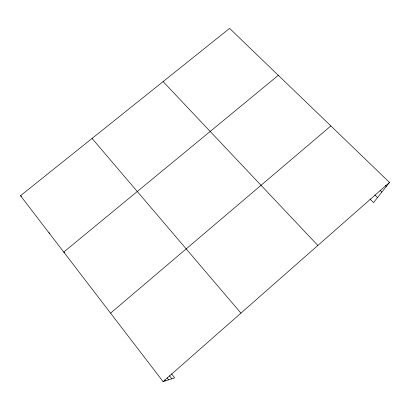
<?xml version="1.0" encoding="UTF-8"?>
<svg xmlns="http://www.w3.org/2000/svg" width="410" height="410" viewBox="0 0 410 410"><rect width="100%" height="100%" fill="white"/><g stroke="black" fill="none" stroke-linecap="round" stroke-linejoin="round"><path stroke-width="0.61" d="M171.554 373.889L174.66 377.897L163.083 381.618L20.5 195.698L229.59 28.382L389.5 182.424L373.546 202.581L369.953 199.029M163.083 381.618L389.5 182.424M110.572 313.148L330.87 125.942M278.318 75.322L63.74 252.078L64.821 252.642M48.944 232.793L49.969 233.382M20.5 195.698L21.52 196.38M385.487 185.458L386.399 186.34M380.065 190.327L381.859 192.075M374.776 194.909L377.502 197.584M163.103 81.585L317.847 245.462M92.06 138.436L240.931 313.127M169.458 375.775L171.81 378.814M167.101 377.82L168.648 379.829M164.579 379.896L165.348 380.89"/></g></svg>
